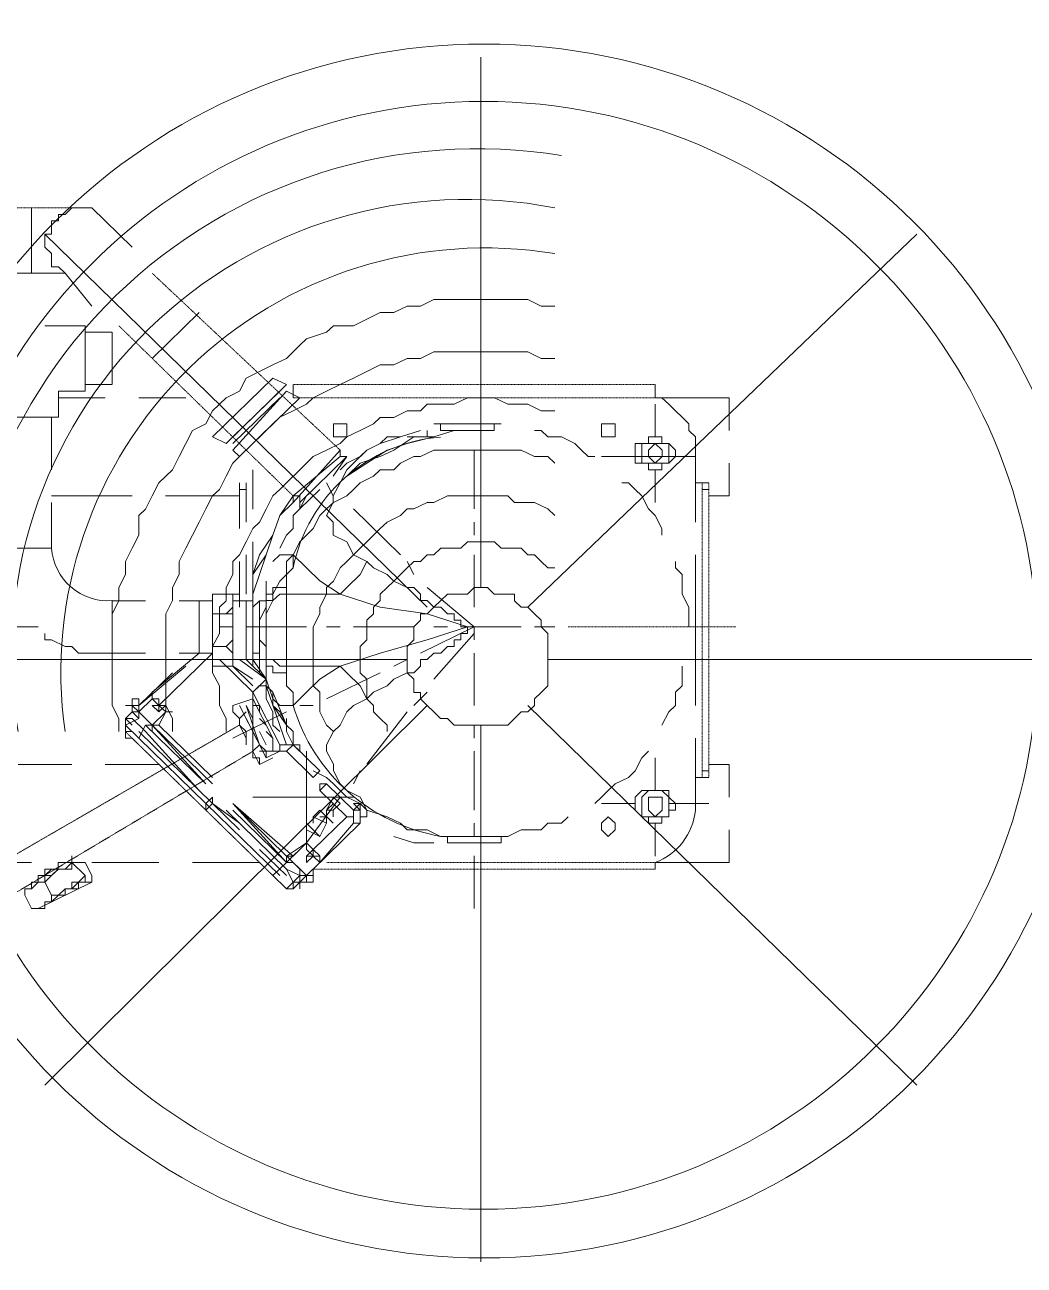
# Model space of a CAD drawing. Header units: metres. Extents: x 841183 to 1048542, y 259326 to 317714.
# Drawn here: x 1011312 to 1012052, y 308515 to 309434 of the extents above; entities that cross this region are included whole.
import ezdxf

# ---------------------------------------------------------------- set-up
doc = ezdxf.new("R2010")
doc.units = ezdxf.units.M
doc.linetypes.add('PDF_IMPORT', pattern=[1, 0.8, -0.2])
doc.layers.add('A-REFLECT DOWN', color=252, linetype='Continuous', transparency=0.6)
doc.layers.add('PDF2_Geometry', color=7, linetype='Continuous')

# ---------------------------------------------------------------- blocks, each defined once
blk = doc.blocks.new('A$C46a051ea')
at = {"layer": 'PDF2_Geometry', "lineweight": 5}
for points in [[(4279.28, 897.91), (4279.28, 504.77)], [(3991.01, 786.29), (3986.04, 786.29), (3981.07, 786.29), (3976.1, 786.29), (3971.13, 781.43), (3966.16, 781.43), (3966.16, 776.58), (3961.19, 776.58), (3961.19, 771.73), (3961.19, 766.87), (3956.22, 766.87), (3956.22, 762.02), (3956.22, 757.17), (3961.19, 752.31), (3961.19, 747.46), (3961.19, 742.6), (3966.16, 742.6), (3971.13, 737.75)], [(4020.81, 757.16), (3990.99, 786.28)], [(3956.2, 766.86), (4239.49, 490.21)], [(4314.06, 490.22), (4602.33, 766.87)], [(3971.12, 737.73), (3916.45, 737.73)], [(3991.01, 713.47), (3971.13, 737.74)], [(4333.95, 713.47), (4324.01, 713.47), (4314.07, 718.33), (4304.13, 718.33), (4289.22, 718.33), (4279.28, 718.33), (4269.34, 718.33), (4259.4, 718.33), (4244.48, 718.33), (4234.54, 713.47), (4224.6, 713.47), (4214.66, 708.62), (4204.72, 708.62), (4194.78, 703.76), (4184.84, 698.91), (4169.93, 698.91), (4164.96, 694.06), (4150.05, 689.2), (4145.08, 684.35), (4135.14, 674.64), (4125.2, 669.79), (4115.26, 664.94), (4105.32, 660.08), (4100.35, 650.38), (4090.41, 645.52), (4080.47, 635.82), (4075.5, 626.11), (4065.56, 621.25), (4060.59, 611.55), (4055.62, 601.84), (4050.65, 592.13), (4040.71, 582.43), (4035.74, 572.72), (4030.77, 563.01), (4025.8, 558.16), (4025.8, 543.6), (4020.83, 533.89), (4015.86, 524.18), (4015.86, 514.48), (4010.89, 504.77), (4010.89, 495.06), (4005.92, 485.35), (4005.92, 470.79), (4005.92, 461.09), (4005.92, 451.38), (4005.92, 441.67), (4005.92, 427.11), (4005.92, 417.41), (4010.89, 407.7), (4010.89, 397.99)], [(4035.74, 674.66), (4070.53, 708.63)], [(3986.02, 698.92), (3956.2, 698.92)], [(3986.02, 650.4), (3986.02, 698.93)], [(3986.02, 694.08), (4005.9, 694.08)], [(4005.91, 655.24), (4005.91, 694.07)], [(4333.95, 674.66), (4324.01, 674.66), (4314.07, 679.51), (4304.13, 679.51), (4294.19, 679.51), (4284.25, 679.51), (4274.31, 679.51), (4264.37, 679.51), (4254.43, 679.51), (4244.48, 679.51), (4234.54, 674.66), (4224.6, 674.66), (4214.66, 669.81), (4204.72, 669.81), (4194.78, 664.95), (4184.84, 660.1), (4174.9, 655.25), (4164.96, 650.39), (4155.02, 645.54), (4150.05, 640.68), (4140.11, 635.83), (4130.17, 630.98), (4125.2, 626.12), (4115.26, 616.42), (4110.29, 611.56), (4100.35, 601.86), (4095.38, 597), (4090.41, 587.3), (4085.44, 577.59), (4080.47, 572.73), (4075.5, 563.03), (4070.53, 553.32), (4065.56, 543.61), (4060.59, 533.91), (4055.62, 524.2), (4055.62, 514.49), (4050.65, 504.79), (4050.65, 495.08), (4045.68, 485.37), (4045.68, 475.66), (4045.68, 465.96), (4045.68, 456.25), (4045.68, 446.54), (4045.68, 436.84), (4045.68, 427.13), (4045.68, 417.42), (4050.65, 407.71), (4050.65, 398.01)], [(3986.02, 655.24), (4005.9, 655.24)], [(4080.46, 616.4), (4125.19, 660.08)], [(4135.13, 655.24), (4090.4, 611.56), (4080.46, 616.41)], [(4125.19, 660.08), (4135.13, 655.23)], [(4140.12, 645.53), (4140.12, 655.24)], [(4408.5, 655.24), (4408.5, 645.53)], [(3921.41, 630.98), (3966.14, 630.98), (3966.14, 650.39)], [(3966.14, 650.4), (3986.02, 650.4)], [(4000.95, 645.53), (3966.16, 645.53)], [(4060.58, 645.53), (4025.79, 645.53)], [(4333.95, 635.82), (4324.01, 635.82), (4314.07, 640.67), (4309.1, 640.67), (4299.16, 640.67), (4289.22, 645.52), (4279.28, 645.52), (4269.34, 645.52), (4259.4, 640.67), (4249.46, 640.67), (4239.51, 640.67), (4234.54, 635.82), (4224.6, 635.82), (4214.66, 630.96), (4204.72, 630.96), (4199.75, 626.11), (4189.81, 621.26), (4179.87, 616.4), (4174.9, 611.55), (4164.96, 606.7), (4155.02, 601.84), (4150.05, 596.99), (4145.08, 592.13), (4135.14, 582.43), (4130.17, 577.57), (4125.2, 572.72), (4120.23, 563.01), (4115.26, 553.31), (4110.29, 548.45), (4105.32, 538.75), (4100.35, 529.04), (4095.38, 524.19), (4095.38, 514.48), (4090.41, 504.77), (4090.41, 495.06), (4085.44, 490.21), (4085.44, 480.5), (4085.44, 470.8), (4080.47, 461.09), (4080.47, 451.38), (4080.47, 441.67), (4085.44, 431.97), (4085.44, 422.26), (4085.44, 417.41), (4090.41, 407.7), (4090.41, 397.99)], [(4095.36, 606.72), (4135.12, 650.4)], [(4145.08, 645.53), (4100.35, 601.84), (4095.38, 606.7)], [(4135.13, 650.4), (4145.07, 645.54)], [(4438.3, 606.72), (4438.3, 611.57), (4438.3, 616.42), (4433.33, 621.28), (4433.33, 626.13), (4428.36, 630.98), (4423.39, 635.84), (4418.42, 640.69), (4413.45, 645.54), (4408.48, 645.54)], [(4463.17, 621.26), (4463.17, 645.53), (4408.5, 645.53)], [(4408.5, 616.4), (4408.5, 640.66)], [(3961.18, 592.14), (3961.18, 630.96)], [(4294.18, 626.11), (4289.21, 626.11), (4284.24, 626.11), (4274.3, 626.11), (4264.36, 626.11), (4259.39, 626.11), (4249.45, 626.11), (4244.48, 626.11)], [(4249.43, 626.11), (4289.19, 626.11), (4289.19, 621.25)], [(4249.45, 626.11), (4249.45, 621.25)], [(4234.52, 621.27), (4219.61, 616.41), (4204.7, 611.56), (4194.76, 606.71), (4184.82, 597), (4179.85, 592.15), (4174.88, 582.44), (4169.91, 572.73), (4169.91, 567.88), (4164.94, 558.17), (4169.91, 553.32), (4169.91, 543.61), (4179.85, 538.76), (4184.82, 529.05), (4194.76, 524.2)], [(4219.63, 616.4), (4209.69, 616.4), (4204.71, 611.54), (4194.77, 606.69), (4189.8, 601.84), (4179.86, 596.98), (4174.89, 592.13)], [(4239.51, 616.4), (4224.6, 616.4)], [(4239.51, 621.27), (4239.51, 616.41)], [(4289.19, 621.27), (4249.43, 621.27)], [(4363.75, 601.84), (4358.78, 601.84), (4353.81, 606.7), (4348.83, 611.55), (4338.89, 616.41), (4328.95, 616.41), (4323.98, 621.26), (4319.01, 621.26)], [(4413.46, 611.56), (4413.46, 616.41), (4408.49, 616.41), (4403.52, 616.41), (4403.52, 611.56)], [(4418.44, 611.56), (4398.56, 611.56), (4393.59, 611.56), (4393.59, 606.7), (4393.59, 601.85), (4393.59, 597), (4398.56, 597)], [(4403.51, 611.56), (4398.54, 611.56), (4398.54, 606.7), (4398.54, 601.85), (4398.54, 597), (4403.51, 597)], [(4413.46, 597), (4418.43, 597), (4418.43, 601.86), (4418.43, 606.71), (4418.43, 611.57), (4413.46, 611.57)], [(4418.44, 597), (4423.41, 601.86), (4423.41, 606.71), (4418.44, 611.57)], [(4174.91, 601.83), (4140.12, 572.71), (4130.17, 558.15), (4125.2, 543.59), (4120.23, 529.03), (4110.29, 514.47), (4110.29, 499.91)], [(4333.95, 597), (4328.98, 601.86), (4319.04, 601.86), (4309.1, 606.71), (4304.13, 606.71), (4294.19, 606.71), (4284.25, 606.71), (4279.28, 606.71), (4269.34, 606.71), (4259.4, 606.71), (4254.43, 606.71), (4244.48, 606.71), (4234.54, 601.86), (4229.57, 601.86), (4219.63, 597), (4214.66, 592.15), (4204.72, 592.15), (4199.75, 587.3), (4189.81, 582.44), (4184.84, 577.59), (4179.87, 572.74), (4169.93, 567.88), (4164.96, 563.03), (4159.99, 558.18), (4155.02, 548.47), (4150.05, 543.62), (4145.08, 538.76), (4140.11, 529.05), (4135.14, 524.2), (4135.14, 514.49), (4130.17, 509.64), (4125.2, 499.93), (4125.2, 495.08), (4120.23, 485.37), (4120.23, 475.67), (4120.23, 470.81), (4120.23, 461.1), (4120.23, 451.4), (4120.23, 446.54), (4120.23, 436.84), (4120.23, 427.13), (4120.23, 422.28), (4125.2, 412.57), (4125.2, 402.86), (4130.17, 398.01)], [(4140.1, 572.73), (4145.07, 572.73), (4145.07, 567.87), (4179.86, 601.85)], [(4174.9, 601.86), (4174.9, 606.72), (4140.11, 567.89)], [(4179.86, 601.84), (4145.06, 567.87)], [(4169.91, 587.3), (4179.85, 601.86)], [(4174.9, 601.84), (4179.87, 601.84)], [(4274.29, 563.03), (4274.29, 606.71)], [(4438.3, 601.84), (4368.72, 601.84)], [(4438.3, 553.32), (4438.3, 606.71)], [(4110.29, 592.14), (4110.29, 563.01)], [(4398.56, 597), (4418.44, 597)], [(4403.51, 597), (4403.51, 592.15), (4408.48, 592.15), (4413.46, 592.15), (4413.46, 597)], [(4408.5, 567.87), (4408.5, 592.14)], [(4463.17, 597), (4463.17, 572.74)], [(4100.35, 548.45), (4100.35, 582.43)], [(4105.3, 582.42), (4105.3, 553.3)], [(4169.91, 572.71), (4164.94, 582.42)], [(4413.46, 543.61), (4413.46, 548.47), (4408.49, 558.17), (4403.52, 563.03), (4398.55, 572.73), (4393.58, 577.59), (4388.61, 582.44), (4383.64, 582.44)], [(4448.24, 582.42), (4438.3, 582.42)], [(4020.81, 572.71), (3961.17, 572.71)], [(4100.35, 572.71), (4045.67, 572.71)], [(4105.3, 577.58), (4100.33, 577.58)], [(4140.12, 572.73), (4140.12, 567.87), (4130.17, 558.17), (4125.2, 543.61), (4115.26, 529.04), (4110.29, 514.48), (4110.29, 499.92)], [(4155.01, 577.58), (4150.04, 572.73), (4145.07, 563.02), (4140.1, 558.17), (4140.1, 548.46), (4135.13, 543.61), (4130.16, 533.9)], [(4159.97, 577.58), (4145.06, 563.02)], [(4333.95, 558.16), (4328.98, 563.02), (4319.04, 567.87), (4314.07, 567.87), (4304.13, 567.87), (4299.16, 572.72), (4289.22, 572.72), (4284.25, 572.72), (4274.31, 572.72), (4269.34, 572.72), (4259.4, 572.72), (4254.43, 572.72), (4244.48, 567.87), (4239.51, 567.87), (4229.57, 563.02), (4224.6, 563.02), (4219.63, 558.16), (4209.69, 553.31), (4204.72, 548.46), (4199.75, 543.6), (4194.78, 538.75), (4189.81, 533.9), (4184.84, 529.04), (4179.87, 524.19), (4174.9, 519.34), (4169.93, 509.63), (4164.96, 504.77), (4164.96, 499.92), (4159.99, 490.21), (4159.99, 485.36), (4155.02, 475.65), (4155.02, 470.8), (4155.02, 461.09), (4155.02, 456.24), (4155.02, 446.53), (4155.02, 441.68), (4155.02, 431.97), (4159.99, 427.12), (4159.99, 417.41), (4159.99, 412.56), (4164.96, 402.85), (4169.93, 398)], [(4448.24, 577.58), (4443.27, 577.58)], [(4463.17, 572.71), (4448.26, 572.71)], [(3961.18, 567.88), (3961.18, 533.9), (3921.42, 533.9)], [(4145.07, 567.87), (4145.07, 563.02)], [(4219.63, 529.06), (4184.83, 563.04)], [(4274.29, 543.61), (4274.29, 553.32)], [(4110.29, 538.74), (4110.29, 509.62)], [(4333.95, 519.35), (4328.98, 519.35), (4324.01, 524.2), (4319.04, 529.06), (4314.07, 529.06), (4309.1, 533.91), (4299.16, 533.91), (4294.19, 533.91), (4289.22, 538.77), (4284.25, 538.77), (4274.31, 538.77), (4269.34, 538.77), (4264.37, 533.91), (4259.4, 533.91), (4249.46, 533.91), (4244.48, 529.06), (4239.51, 529.06), (4234.54, 524.2), (4229.57, 524.2), (4224.6, 519.35), (4219.63, 514.5), (4214.66, 509.64), (4209.69, 504.79), (4204.72, 499.94), (4204.72, 495.08), (4199.75, 490.23), (4199.75, 485.38), (4194.78, 480.52), (4194.78, 470.82), (4194.78, 465.96), (4189.81, 461.11), (4189.81, 456.25), (4189.81, 446.55), (4189.81, 441.69), (4194.78, 436.84), (4194.78, 431.99), (4194.78, 422.28), (4199.75, 417.43), (4199.75, 412.57), (4204.72, 407.72), (4209.69, 402.87), (4209.69, 398.01)], [(4100.35, 490.22), (4100.35, 524.19)], [(4105.3, 529.06), (4105.3, 499.94)], [(4120.23, 529.06), (4115.26, 514.5), (4110.29, 499.94)], [(4135.15, 504.79), (4135.15, 514.5), (4140.12, 519.35), (4140.12, 529.06), (4135.15, 529.06), (4130.17, 529.06), (4125.2, 524.21)], [(4140.12, 529.06), (4150.06, 519.35), (4160, 509.65), (4174.91, 499.94)], [(4194.78, 524.2), (4189.81, 514.49), (4179.87, 504.78), (4174.9, 499.93), (4204.72, 490.22), (4239.51, 485.37), (4269.33, 475.66)], [(4194.78, 524.19), (4199.75, 519.34), (4209.69, 514.48), (4214.66, 509.63), (4224.6, 504.78), (4229.57, 504.78), (4234.54, 499.92), (4234.54, 495.07), (4239.51, 495.07), (4244.48, 490.22), (4249.46, 490.22), (4254.43, 485.36), (4259.4, 485.36), (4259.4, 480.51), (4264.37, 480.51), (4264.37, 475.66), (4269.34, 475.66)], [(4229.57, 514.48), (4224.6, 524.19)], [(4274.29, 490.22), (4274.29, 529.05)], [(4433.34, 475.67), (4433.34, 480.52), (4433.34, 490.23), (4428.37, 499.94), (4428.37, 504.79), (4428.37, 514.5), (4423.4, 519.35), (4423.4, 524.2)], [(4438.3, 475.67), (4438.3, 529.06)], [(4120.23, 509.64), (4120.23, 504.79), (4120.23, 499.93), (4120.23, 490.23), (4115.26, 480.52), (4115.26, 475.67), (4115.26, 465.96), (4120.23, 461.1)], [(4080.46, 485.38), (4090.4, 485.38), (4095.37, 490.23), (4095.37, 495.08), (4095.37, 499.94), (4090.4, 499.94)], [(4090.4, 499.93), (4080.46, 499.93)], [(4080.46, 499.93), (4080.46, 495.08), (4080.46, 490.22), (4080.46, 485.37)], [(4100.35, 499.93), (4080.47, 499.93)], [(4110.29, 499.91), (4110.29, 451.38), (4110.29, 495.06)], [(4174.89, 499.93), (4135.13, 499.93), (4130.16, 499.93), (4125.19, 495.08), (4120.22, 495.08), (4120.22, 490.22)], [(4120.23, 499.93), (4120.23, 504.78)], [(4135.14, 504.77), (4130.17, 504.77), (4125.2, 504.77), (4125.2, 499.91), (4120.23, 499.91), (4120.23, 495.06), (4120.23, 451.38)], [(4135.13, 504.77), (4135.13, 441.67)], [(4274.29, 475.67), (4239.5, 504.79)], [(4030.75, 495.06), (4005.9, 495.06)], [(4080.46, 495.06), (4055.61, 495.06)], [(4070.52, 456.25), (4070.52, 495.08)], [(4080.46, 451.38), (4080.46, 495.06)], [(4105.3, 495.06), (4105.3, 451.38), (4105.3, 495.06), (4095.36, 495.06)], [(4095.36, 451.38), (4095.36, 495.06)], [(4105.32, 495.06), (4110.29, 495.06), (4110.29, 490.21), (4115.26, 495.06)], [(4110.27, 451.38), (4110.27, 456.23), (4115.24, 456.23), (4115.24, 451.38), (4115.24, 495.06)], [(4120.23, 495.06), (4115.26, 495.06)], [(4080.46, 485.38), (4080.46, 480.52), (4080.46, 475.67)], [(4090.4, 485.38), (4095.37, 485.38), (4095.37, 480.52), (4095.37, 475.67)], [(3951.24, 475.67), (3911.48, 475.67)], [(4080.46, 475.67), (4080.46, 470.81), (4080.46, 465.96), (4080.46, 461.11)], [(4095.36, 475.67), (4085.42, 475.67)], [(4150.06, 475.67), (4105.33, 475.67)], [(4174.9, 475.67), (4164.96, 475.67)], [(4174.9, 446.55), (4204.72, 456.25), (4239.52, 465.96), (4269.34, 475.67), (4269.34, 470.81), (4264.37, 470.81), (4264.37, 465.96), (4259.4, 465.96), (4259.4, 461.11), (4254.43, 461.11), (4249.46, 456.25), (4244.49, 456.25), (4239.52, 451.4), (4234.55, 451.4), (4234.55, 446.55), (4229.58, 441.69), (4224.61, 441.69), (4214.66, 436.84), (4209.69, 431.99), (4199.75, 427.13), (4194.78, 422.28)], [(4229.57, 475.67), (4184.84, 475.67)], [(4234.52, 456.25), (4274.28, 475.66)], [(4254.41, 475.67), (4244.47, 475.67)], [(4274.29, 470.8), (4244.47, 436.82)], [(4309.08, 475.67), (4264.35, 475.67)], [(4274.29, 465.96), (4274.29, 475.66)], [(4333.95, 475.67), (4319.04, 475.67)], [(4438.3, 417.41), (4438.3, 475.65)], [(4090.4, 461.1), (4095.37, 456.24), (4095.37, 451.39), (4095.37, 446.54), (4090.4, 446.54), (4080.46, 446.54)], [(4090.4, 461.09), (4080.46, 461.09), (4080.46, 456.23), (4080.46, 451.38), (4080.46, 446.53)], [(4090.4, 461.09), (4095.37, 465.94)], [(3822.02, 451.38), (4224.6, 451.38)], [(4030.75, 456.25), (4005.9, 456.25)], [(4035.74, 427.12), (4070.53, 456.24)], [(4055.61, 456.25), (4080.46, 456.25), (4040.7, 417.42)], [(4110.29, 427.12), (4085.44, 451.38)], [(4095.36, 451.38), (4105.3, 451.38), (4120.21, 436.82)], [(4110.29, 431.98), (4095.38, 446.55), (4095.38, 451.4)], [(4140.11, 393.14), (4140.11, 398), (4135.14, 402.85), (4130.17, 412.56), (4125.2, 417.41), (4125.2, 427.12), (4120.23, 431.97), (4120.23, 436.83), (4100.35, 451.39)], [(4110.29, 446.54), (4110.29, 456.24)], [(4115.24, 441.7), (4115.24, 451.4)], [(4135.14, 441.67), (4130.17, 441.67), (4125.2, 441.67), (4125.2, 446.52), (4120.23, 446.52), (4120.23, 451.38), (4115.26, 451.38)], [(4174.89, 446.54), (4135.13, 446.54), (4130.16, 446.54), (4125.19, 451.39), (4120.22, 451.39), (4120.22, 456.24)], [(4214.67, 446.54), (4224.61, 451.39)], [(4274.29, 417.41), (4274.29, 456.23)], [(4328.96, 451.38), (4731.54, 451.38)], [(4060.58, 446.54), (4025.79, 417.42)], [(4095.36, 446.54), (4110.27, 436.83)], [(4120.23, 441.7), (4120.23, 446.55)], [(4140.12, 417.41), (4140.12, 427.11), (4135.15, 431.97), (4135.15, 441.67)], [(4194.78, 422.27), (4189.81, 431.98), (4179.87, 441.68), (4174.9, 446.54), (4159.99, 436.83), (4150.05, 427.12), (4140.11, 417.42)], [(4164.96, 422.28), (4204.72, 441.69)], [(4413.46, 402.85), (4418.43, 412.56), (4423.4, 417.41), (4423.4, 427.12), (4428.37, 431.97), (4428.37, 441.68), (4428.37, 446.54)], [(4120.23, 436.82), (4110.29, 427.12), (4115.26, 431.97), (4120.23, 431.97)], [(4035.74, 422.28), (4035.74, 427.13), (4035.74, 422.28)], [(4110.29, 427.13), (4130.17, 388.3), (4135.14, 388.3)], [(4135.13, 388.3), (4120.22, 431.98)], [(4125.19, 427.12), (4120.22, 431.97)], [(4135.13, 402.85), (4125.19, 427.12)], [(4239.51, 427.12), (4229.57, 417.41)], [(3956.2, 135.92), (4239.49, 417.42)], [(4015.84, 407.71), (4020.81, 412.56), (4020.81, 417.42)], [(4015.84, 417.41), (4020.81, 417.41), (4020.81, 412.55)], [(4015.85, 417.41), (4020.82, 417.41), (4020.82, 412.55)], [(4025.78, 417.42), (4025.78, 422.28), (4020.81, 422.28), (4025.78, 422.28)], [(4020.81, 422.28), (4020.81, 417.42)], [(4020.81, 417.41), (4020.81, 422.26), (4020.81, 417.41), (4025.78, 412.55), (4025.78, 417.41)], [(4020.82, 422.26), (4025.79, 422.26), (4025.79, 417.41), (4020.82, 417.41)], [(4045.66, 417.42), (4040.69, 412.56), (4035.72, 417.42), (4040.69, 412.56), (4035.72, 417.42), (4040.69, 412.56)], [(4035.74, 422.28), (4040.71, 417.42)], [(4040.69, 417.41), (4045.66, 417.41)], [(4040.69, 417.41), (4040.69, 412.55)], [(4045.68, 417.42), (4045.68, 412.56), (4050.65, 412.56), (4045.68, 412.56), (4040.71, 417.42)], [(4095.36, 417.41), (4095.36, 412.55), (4095.36, 417.41), (4110.27, 422.26)], [(4100.35, 417.41), (4120.23, 378.58)], [(4105.3, 417.42), (4115.24, 388.3), (4120.21, 383.45)], [(4110.29, 422.28), (4125.2, 393.15)], [(4110.29, 417.41), (4115.26, 417.41)], [(4115.24, 412.56), (4115.24, 417.42)], [(4125.19, 417.41), (4135.13, 402.84)], [(4145.07, 417.41), (4155.01, 417.41)], [(4194.78, 422.28), (4184.84, 417.42), (4179.87, 412.57), (4174.9, 402.86), (4169.93, 398.01), (4164.96, 388.3), (4164.96, 383.45), (4169.93, 373.74), (4169.93, 368.89), (4174.9, 359.18), (4179.87, 354.33), (4189.81, 349.47), (4194.78, 339.77), (4209.69, 334.91), (4219.63, 330.06)], [(4314.06, 417.41), (4602.33, 135.9)], [(4020.81, 402.85), (4015.84, 407.71)], [(4015.85, 402.87), (4025.79, 407.72), (4025.79, 412.58)], [(4015.85, 407.72), (4015.85, 402.87)], [(4015.85, 402.85), (4015.85, 407.71)], [(4025.78, 412.56), (4020.81, 412.56), (4025.78, 407.71)], [(4020.82, 412.56), (4025.79, 412.56), (4035.73, 402.86), (4025.79, 412.56), (4035.73, 402.86)], [(4035.74, 398.01), (4035.74, 402.87), (4045.68, 412.57)], [(4045.68, 412.56), (4035.74, 402.85), (4035.74, 398)], [(4035.74, 402.86), (4040.71, 402.86), (4045.68, 412.56), (4050.65, 412.56)], [(4095.36, 412.56), (4100.33, 407.71)], [(4095.36, 393.14), (4135.12, 412.56)], [(4100.35, 402.87), (4100.35, 407.72), (4105.32, 412.58)], [(4105.3, 407.72), (4110.27, 398.02)], [(4120.23, 402.85), (4115.26, 407.71)], [(4135.13, 407.72), (4135.13, 402.87)], [(4224.58, 412.56), (4194.76, 373.74)], [(4020.81, 393.14), (4015.84, 393.14), (4015.84, 398)], [(4015.85, 402.87), (4015.85, 398.01), (4020.82, 398.01)], [(4025.79, 393.14), (4015.85, 402.85)], [(4025.78, 393.15), (4030.75, 402.85), (4035.72, 402.85)], [(4030.75, 402.85), (4075.48, 359.17)], [(4070.52, 354.33), (4030.76, 398.01)], [(4035.74, 402.85), (4030.77, 402.85)], [(4080.46, 359.17), (4035.73, 402.85)], [(4080.46, 364.04), (4040.7, 402.87)], [(4100.33, 402.87), (4105.3, 398.01), (4105.3, 393.16)], [(4100.35, 402.85), (4105.32, 393.15)], [(4120.23, 378.59), (4110.29, 398.01)], [(4120.23, 388.3), (4115.26, 398.01)], [(4125.19, 388.29), (4125.19, 393.14), (4120.22, 398)], [(4135.13, 398.01), (4140.1, 388.31), (4135.13, 398.01), (4135.13, 402.87)], [(4135.15, 398.01), (4140.12, 388.3), (4140.12, 393.16)], [(4274.29, 393.14), (4274.29, 402.85)], [(4279.28, 402.85), (4279.28, 4.86)], [(4080.47, 349.47), (4075.5, 344.62), (4025.8, 393.16)], [(4105.3, 388.3), (4105.3, 393.16)], [(4110.29, 383.43), (4115.26, 388.29)], [(4125.19, 388.3), (4125.19, 383.45)], [(4130.16, 388.29), (4130.16, 383.43), (4135.13, 383.43), (4140.1, 388.29)], [(4159.97, 368.88), (4140.09, 388.3)], [(4145.07, 383.43), (4140.1, 388.29)], [(4140.12, 393.14), (4140.12, 388.29)], [(4145.07, 388.3), (4145.07, 383.45)], [(4115.24, 378.59), (4110.27, 378.59)], [(4115.26, 373.73), (4110.29, 383.43), (4110.29, 378.58)], [(4115.24, 383.43), (4120.21, 383.43)], [(4115.24, 378.58), (4115.24, 373.72), (4125.18, 378.58)], [(4130.17, 383.45), (4120.23, 378.59), (4120.23, 383.45)], [(4120.23, 383.43), (4130.17, 383.43)], [(4135.13, 383.46), (4155.01, 364.04), (4159.98, 368.89)], [(4135.15, 305.78), (4150.06, 315.49), (4150.06, 310.64), (4150.06, 315.49), (4150.06, 383.44)], [(4274.29, 339.75), (4274.29, 383.43)], [(4363.75, 344.62), (4368.72, 349.47), (4373.69, 354.33), (4378.66, 359.18), (4388.6, 364.03), (4393.57, 368.89), (4398.54, 378.6), (4403.51, 383.45)], [(4408.5, 354.33), (4408.5, 378.6)], [(3976.08, 373.72), (3936.32, 373.72)], [(4040.69, 373.72), (4000.93, 373.72)], [(4155.01, 368.88), (4164.95, 364.03), (4169.92, 359.17), (4174.89, 354.32), (4179.86, 349.47), (4189.81, 344.61), (4194.78, 339.76)], [(4189.8, 368.88), (4184.83, 359.17)], [(4443.28, 368.88), (4448.25, 368.88)], [(4463.17, 373.72), (4448.26, 373.72)], [(4463.17, 349.46), (4463.17, 373.73)], [(4159.99, 359.17), (4164.96, 359.17), (4159.99, 359.17), (4164.96, 359.17), (4159.99, 354.32)], [(4184.84, 339.75), (4164.96, 359.16)], [(4438.3, 364.04), (4448.24, 364.04)], [(4080.46, 344.62), (4080.46, 349.47)], [(4184.84, 349.46), (4110.29, 349.46)], [(4174.9, 349.46), (4150.05, 315.49)], [(4184.83, 339.76), (4184.83, 334.91), (4179.86, 334.91), (4159.98, 354.32)], [(4169.93, 349.46), (4164.96, 339.75), (4169.93, 344.6)], [(4169.91, 349.46), (4174.88, 344.61)], [(4418.44, 354.33), (4398.56, 354.33), (4393.59, 349.48), (4393.59, 344.62), (4393.59, 339.77), (4398.56, 334.92)], [(4403.51, 354.33), (4398.54, 349.48), (4398.54, 344.62), (4398.54, 339.77), (4398.54, 334.92), (4403.51, 334.92)], [(4413.46, 354.33), (4408.49, 354.33), (4403.52, 354.33)], [(4413.46, 334.91), (4418.43, 334.91), (4418.43, 339.76), (4418.43, 344.62), (4418.43, 349.47), (4413.46, 354.32)], [(4418.44, 334.91), (4418.44, 339.76), (4423.41, 339.76), (4423.41, 344.62), (4418.44, 349.47), (4418.44, 354.32)], [(4130.17, 291.23), (4075.5, 344.62)], [(4080.47, 344.6), (4075.5, 339.75), (4075.5, 344.6)], [(4100.35, 325.2), (4080.47, 344.61)], [(4100.35, 330.04), (4080.47, 344.6)], [(4095.37, 344.62), (4135.13, 300.94), (4135.13, 305.79)], [(4140.12, 305.78), (4095.38, 344.61)], [(4169.91, 334.9), (4169.91, 339.75), (4174.88, 344.6)], [(4184.83, 344.62), (4189.8, 344.62), (4184.83, 339.77)], [(4189.8, 339.75), (4184.83, 344.6), (4189.8, 339.75), (4189.8, 344.6)], [(4184.84, 344.62), (4189.81, 344.62)], [(4184.84, 344.62), (4189.81, 344.62)], [(4184.84, 344.62), (4189.81, 344.62)], [(4184.84, 344.62), (4189.81, 344.62)], [(4184.84, 344.62), (4189.81, 344.62)], [(4189.8, 344.62), (4194.77, 339.77), (4194.77, 334.91), (4189.8, 334.91), (4189.8, 330.06)], [(4189.8, 339.75), (4189.8, 334.89), (4189.8, 330.04), (4189.8, 334.89), (4194.77, 334.89), (4194.77, 339.75), (4189.8, 344.6)], [(4393.57, 344.62), (4368.72, 344.62)], [(4448.24, 344.62), (4418.42, 344.62)], [(4135.13, 296.07), (4090.4, 339.75)], [(4095.36, 339.75), (4135.12, 300.92)], [(4164.95, 330.06), (4155.01, 334.91), (4159.98, 339.76)], [(4155.01, 310.65), (4179.86, 334.91)], [(4155.01, 330.04), (4155.01, 334.89)], [(4169.91, 330.04), (4159.97, 339.75)], [(4159.97, 339.75), (4169.91, 330.04)], [(4164.96, 330.06), (4164.96, 334.91), (4159.99, 334.91)], [(4169.93, 339.75), (4164.96, 339.75), (4164.96, 334.9)], [(4164.96, 330.04), (4164.96, 334.89)], [(4184.84, 330.04), (4189.81, 330.04), (4189.81, 334.89), (4189.81, 339.75), (4184.84, 339.75)], [(4254.42, 320.36), (4294.18, 320.36), (4299.15, 320.36), (4309.09, 325.21), (4314.06, 325.21), (4324, 325.21), (4328.97, 330.06), (4338.91, 330.06), (4343.88, 334.92)], [(4398.56, 334.91), (4418.44, 334.91)], [(4403.51, 334.91), (4403.51, 330.06), (4408.48, 330.06), (4413.46, 330.06), (4413.46, 334.91)], [(4160, 320.34), (4150.06, 325.2), (4150.06, 330.05)], [(4150.06, 330.04), (4160, 320.33)], [(4164.94, 330.06), (4159.97, 320.36), (4155, 325.21)], [(4189.81, 330.04), (4184.84, 330.04), (4159.99, 300.92)], [(4164.96, 305.78), (4189.81, 330.05)], [(4219.63, 330.04), (4224.6, 325.19), (4234.54, 325.19), (4239.51, 325.19), (4249.45, 320.33), (4259.39, 320.33), (4264.36, 320.33), (4269.33, 320.33)], [(4274.29, 320.36), (4274.29, 330.06)], [(4408.5, 305.78), (4408.5, 330.05)], [(4135.13, 305.78), (4140.1, 305.78), (4150.04, 315.49)], [(4150.06, 315.49), (4135.15, 300.93)], [(4214.67, 320.36), (4229.58, 315.5), (4244.49, 315.5)], [(4254.41, 320.36), (4254.41, 315.5)], [(4294.18, 315.49), (4254.42, 315.49)], [(4294.18, 320.36), (4294.18, 315.5)], [(3976.08, 305.79), (3976.08, 300.94), (3981.05, 300.94)], [(3976.08, 305.78), (3976.08, 300.92)], [(4150.06, 291.23), (4135.15, 305.79)], [(4155.01, 305.78), (4159.98, 300.92), (4155.01, 305.78), (4150.04, 300.92), (4155.01, 305.78), (4159.98, 305.78)], [(4150.06, 310.65), (4155.03, 305.79)], [(4150.06, 300.94), (4150.06, 305.79)], [(4155.03, 305.78), (4150.06, 305.78), (4150.06, 300.92)], [(4159.98, 305.79), (4155.01, 310.65), (4155.01, 305.79)], [(4155.01, 296.07), (4164.95, 305.78)], [(4159.97, 305.78), (4159.97, 300.92)], [(4274.29, 266.97), (4274.29, 305.79)], [(3946.25, 300.94), (3901.52, 300.94)], [(3946.25, 281.52), (3946.25, 286.37), (3951.22, 286.37), (3951.22, 291.22), (3956.19, 291.22), (3956.19, 296.08), (3961.16, 296.08), (3966.13, 296.08), (3966.13, 300.93), (3971.1, 300.93), (3976.07, 300.93)], [(3946.25, 286.36), (3951.22, 286.36), (3951.22, 291.21), (3956.19, 291.21), (3961.16, 296.06), (3966.13, 296.06), (3966.13, 300.92), (3971.1, 300.92), (3976.07, 300.92)], [(3966.13, 296.08), (3961.16, 291.22), (3956.19, 291.22), (3956.19, 286.37), (3951.22, 286.37), (3946.25, 281.52), (3951.22, 286.37), (3956.19, 286.37)], [(3961.17, 276.65), (3956.2, 286.36), (3961.17, 291.21), (3966.14, 296.06), (3971.11, 296.06), (3976.08, 296.06), (3976.08, 300.92)], [(3966.14, 296.07), (3971.11, 296.07), (3976.08, 300.92), (3981.05, 300.92)], [(3976.08, 300.93), (3986.02, 291.23), (3986.02, 286.37)], [(3981.07, 300.94), (3986.04, 300.94)], [(3991.01, 291.23), (3986.04, 300.93)], [(4040.69, 300.94), (3990.99, 300.94)], [(4115.24, 300.94), (4065.54, 300.94)], [(4125.19, 291.23), (4135.13, 300.94), (4140.1, 300.94)], [(4145.07, 291.22), (4135.13, 296.07), (4140.1, 286.36)], [(4150.03, 291.23), (4159.97, 300.94), (4150.03, 291.23), (4145.06, 286.38)], [(4150.04, 291.23), (4145.07, 291.23), (4145.07, 296.08)], [(4155.01, 291.23), (4155.01, 296.08), (4155.01, 291.23), (4155.01, 286.37)], [(4408.5, 300.94), (4408.5, 296.08)], [(3951.24, 266.97), (3991, 286.38)], [(3961.18, 271.81), (3966.15, 276.66), (3971.12, 281.51), (3976.09, 281.51), (3981.06, 281.51), (3981.06, 286.37), (3986.03, 286.37)], [(3976.08, 281.52), (3976.08, 286.37), (3981.05, 286.37), (3986.02, 291.22)], [(3990.99, 286.36), (3986.02, 286.36), (3981.05, 286.36), (3976.08, 281.5)], [(3986.02, 286.36), (3990.99, 286.36), (3990.99, 291.21)], [(3991.01, 286.36), (3991.01, 291.21)], [(4125.19, 291.23), (4135.13, 281.52)], [(4140.12, 281.52), (4135.15, 281.52), (4130.17, 286.37)], [(4145.07, 286.37), (4145.07, 291.23), (4135.13, 281.52)], [(4140.12, 286.37), (4140.12, 281.52), (4145.09, 286.37)], [(4140.12, 286.36), (4140.12, 281.5)], [(4145.09, 291.23), (4150.06, 291.23), (4155.03, 291.23)], [(4150.06, 286.36), (4145.09, 286.36), (4150.06, 286.36), (4150.06, 291.21)], [(4155.01, 286.36), (4150.04, 286.36)], [(3976.07, 281.53), (3971.1, 281.53), (3971.1, 276.67), (3966.13, 276.67), (3961.16, 276.67), (3961.16, 271.82), (3956.19, 271.82), (3956.19, 266.97), (3951.22, 266.97), (3946.25, 266.97), (3941.28, 276.67)], [(3946.27, 281.53), (3941.3, 281.53), (3941.3, 276.67), (3941.3, 281.53)], [(3941.3, 281.52), (3946.27, 281.52)], [(3961.17, 276.66), (3961.17, 271.81), (3956.2, 271.81), (3956.2, 266.95)], [(3961.18, 276.67), (3966.15, 276.67), (3971.12, 281.53), (3976.09, 281.53)], [(3956.21, 266.97), (3951.24, 266.97), (3946.27, 266.97)], [(3956.2, 266.97), (3956.2, 271.82), (3961.17, 271.82)]]:
    blk.add_lwpolyline(points, dxfattribs=at)
at = {"layer": 'PDF2_Geometry', "linetype": 'PDF_IMPORT', "lineweight": 5, "ltscale": 0.023814}
for points in [[(3991.01, 786.29), (3836.94, 786.29)], [(4408.5, 655.24), (4140.11, 655.24)], [(4408.5, 645.53), (4140.11, 645.53)], [(4408.5, 296.07), (4155.02, 296.07)], [(4408.5, 300.94), (4164.95, 300.94)]]:
    blk.add_lwpolyline(points, dxfattribs=at)
at = {"layer": 'PDF2_Geometry', "lineweight": 5}
for points in [[(3946.25, 786.27), (3946.25, 737.73)], [(4095.38, 616.42), (4130.17, 650.4)], [(4095.38, 611.55), (4130.17, 645.53)], [(4095.38, 611.55), (4130.17, 645.53)], [(4174.9, 616.4), (4179.87, 616.4), (4179.87, 621.25), (4179.87, 626.1), (4174.9, 626.1), (4169.93, 626.1), (4169.93, 621.25), (4169.93, 616.4)], [(4373.69, 616.4), (4378.66, 616.4), (4378.66, 621.25), (4378.66, 626.1), (4373.69, 626.1), (4368.72, 626.1), (4368.72, 621.25), (4368.72, 616.4)], [(4179.87, 587.29), (4194.78, 597), (4209.69, 606.71), (4224.6, 611.56), (4244.48, 616.41), (4259.39, 621.27), (4244.48, 616.41), (4229.57, 616.41), (4214.66, 606.71), (4204.72, 601.85), (4189.81, 597)], [(4408.5, 597), (4413.47, 601.86), (4413.47, 606.71), (4408.5, 611.57), (4403.53, 606.71), (4403.53, 601.86)], [(4328.96, 451.38), (4328.96, 456.23), (4328.96, 461.08), (4328.96, 465.94), (4328.96, 470.79), (4323.99, 475.64), (4323.99, 480.5), (4319.02, 485.35), (4314.05, 490.21), (4309.08, 490.21), (4304.11, 495.06), (4304.11, 499.91), (4299.14, 499.91), (4294.17, 499.91), (4289.2, 499.91), (4284.23, 504.77), (4279.26, 504.77), (4274.29, 504.77), (4269.32, 499.91), (4264.35, 499.91), (4259.38, 499.91), (4254.41, 499.91), (4249.44, 495.06), (4244.47, 490.21), (4239.5, 485.35), (4234.53, 485.35), (4234.53, 480.5), (4229.56, 475.64), (4229.56, 470.79), (4229.56, 465.94), (4224.59, 461.08), (4224.59, 456.23), (4224.59, 451.38), (4224.59, 446.52), (4224.59, 441.67), (4229.56, 436.82), (4229.56, 431.96), (4229.56, 427.11), (4234.53, 427.11), (4234.53, 422.26), (4239.5, 417.4), (4244.47, 412.55), (4249.44, 407.7), (4254.41, 407.7), (4259.38, 402.84), (4264.35, 402.84), (4269.32, 402.84), (4274.29, 402.84), (4279.26, 402.84), (4284.23, 402.84), (4289.2, 402.84), (4294.17, 402.84), (4299.14, 402.84), (4304.11, 407.7), (4309.08, 412.55), (4314.05, 412.55), (4319.02, 417.4), (4319.02, 422.26), (4323.99, 427.11), (4328.96, 431.96), (4328.96, 436.82), (4328.96, 441.67), (4328.96, 446.52)], [(4095.36, 495.06), (4095.36, 451.38)], [(4095.36, 451.38), (4095.36, 495.06)], [(4095.36, 490.22), (4095.36, 456.25)], [(4105.32, 451.38), (4110.29, 451.38)], [(4120.23, 436.82), (4110.29, 451.38)], [(4050.64, 441.67), (4025.79, 417.41)], [(4120.23, 436.84), (4120.23, 431.98)], [(4120.23, 431.97), (4120.23, 436.83)], [(4125.2, 427.13), (4120.23, 431.98)], [(4125.19, 422.26), (4125.19, 427.12)], [(4035.73, 422.27), (4025.79, 412.56)], [(4035.72, 417.42), (4040.69, 412.56)], [(4040.71, 417.42), (4035.74, 422.28)], [(4040.71, 422.28), (4035.74, 422.28)], [(4040.71, 417.41), (4035.74, 417.41)], [(4040.69, 417.42), (4040.69, 422.28)], [(4045.66, 417.41), (4040.69, 417.41)], [(4045.66, 417.41), (4040.69, 417.41)], [(4105.32, 417.43), (4110.29, 407.72)], [(4015.84, 407.72), (4020.81, 407.72)], [(4020.81, 407.72), (4030.75, 398.01)], [(4025.79, 412.58), (4025.79, 407.72)], [(4050.65, 412.56), (4045.68, 412.56)], [(4025.79, 398.01), (4080.46, 344.62)], [(4035.72, 402.85), (4030.75, 402.85)], [(4035.74, 402.85), (4075.5, 359.17)], [(4135.13, 398), (4135.13, 402.85)], [(4135.15, 388.3), (4140.12, 388.3)], [(4145.09, 388.3), (4140.12, 388.3)], [(4159.98, 368.89), (4155.01, 364.04)], [(4164.94, 359.17), (4159.97, 359.17), (4159.97, 354.32), (4159.97, 359.17)], [(4408.5, 334.91), (4413.47, 339.76), (4413.47, 344.62), (4413.47, 349.47), (4408.5, 349.47), (4403.53, 349.47), (4403.53, 344.62), (4403.53, 339.76)], [(4095.37, 344.61), (4135.13, 305.78)], [(4189.81, 344.62), (4184.84, 344.62)], [(4189.81, 344.62), (4184.84, 344.62)], [(4189.8, 344.6), (4189.8, 339.75)], [(4184.83, 330.06), (4184.83, 334.91), (4179.86, 334.91), (4184.83, 334.91)], [(4373.69, 320.36), (4378.66, 325.21), (4378.66, 330.06), (4373.69, 334.92), (4368.72, 330.06), (4368.72, 325.21)], [(4150.04, 315.5), (4155.01, 310.65)], [(4115.25, 310.64), (4135.13, 291.23)], [(4140.1, 305.78), (4135.13, 305.78)], [(4155.03, 310.63), (4150.06, 305.78)], [(4150.06, 305.79), (4150.06, 300.94)], [(4140.1, 300.94), (4135.13, 300.94)], [(4150.06, 291.23), (4140.12, 300.94)], [(3946.25, 286.37), (3946.25, 281.52)], [(4140.1, 286.36), (4145.07, 286.36), (4145.07, 281.5), (4145.07, 286.36)], [(4150.04, 291.21), (4150.04, 286.36), (4155.01, 286.36), (4150.04, 286.36)], [(4155.01, 286.37), (4155.01, 291.23)]]:
    blk.add_lwpolyline(points, close=True, dxfattribs=at)
at = {"layer": 'PDF2_Geometry', "linetype": 'PDF_IMPORT', "lineweight": 5, "ltscale": 0.025059}
blk.add_lwpolyline([(4174.9, 606.72), (4035.74, 737.74)], dxfattribs=at)
at = {"layer": 'PDF2_Geometry', "linetype": 'PDF_IMPORT', "lineweight": 5, "ltscale": 0.0233}
for points in [[(4140.12, 572.71), (4010.89, 698.92)], [(4020.81, 393.14), (4130.17, 286.36), (4015.84, 397.99)]]:
    blk.add_lwpolyline(points, dxfattribs=at)
at = {"layer": 'PDF2_Geometry', "linetype": 'PDF_IMPORT', "lineweight": 5, "ltscale": 0.030233}
for points in [[(4443.28, 364.04), (4443.28, 582.43)], [(4448.24, 582.42), (4448.24, 364.02)]]:
    blk.add_lwpolyline(points, dxfattribs=at)
at = {"layer": 'PDF2_Geometry', "lineweight": 5}
for points in [[(3956.2, 470.8), (3956.2, 465.94), (3961.17, 465.94), (3971.11, 461.09), (3976.08, 461.09), (3981.05, 456.24), (3986.02, 456.24), (3990.99, 456.24), (3995.96, 456.24), (4005.91, 456.25), (4005.91, 495.08, -0.414371), (3961.18, 533.9)], [(4120.23, 451.38), (4120.23, 436.82), (4125.19, 422.28), (4130.16, 417.42), (4135.13, 417.42), (4140.1, 417.42, 0.284455), (4249.45, 320.36)], [(4463.17, 325.21), (4463.17, 300.94), (4408.5, 300.94, 0.282088), (4438.3, 339.75), (4438.3, 393.14)]]:
    blk.add_lwpolyline(points, format="xyb", dxfattribs=at)
at = {"layer": 'PDF2_Geometry', "linetype": 'PDF_IMPORT', "lineweight": 5, "ltscale": 0.021433}
blk.add_lwpolyline([(4468.13, 475.67), (4343.88, 475.67)], dxfattribs=at)
at = {"layer": 'PDF2_Geometry', "linetype": 'PDF_IMPORT', "lineweight": 5}
for points in [[(3841.89, 223.27), (4110.29, 383.43), (4110.29, 427.12)], [(4155.01, 286.36), (4145.07, 286.36)]]:
    blk.add_lwpolyline(points, dxfattribs=at)
at = {"layer": 'PDF2_Geometry', "linetype": 'PDF_IMPORT', "lineweight": 5, "ltscale": 0.02232}
blk.add_lwpolyline([(4100.35, 402.85), (3831.97, 247.54)], dxfattribs=at)
at = {"layer": 'PDF2_Geometry', "lineweight": 5}
for centre, radius in [((4281.68, 457.75), 449.92), ((4281.2, 454.54), 410.6)]:
    blk.add_circle(centre, radius, dxfattribs=at)
for centre, radius, start, end in [((4276.77, 446.26), 383.9, 80.68528, 187.9553), ((4269.12, 454.96), 337.61, 78.9288, 189.71178), ((4282.44, 442.14), 314.42, 80.5717, 188.06888), ((4259.29, 495.19), 121.6, 94.64222, 168.55341)]:
    blk.add_arc(centre, radius, start, end, dxfattribs=at)
blk = doc.blocks.new('A$C73141abc')
blk.add_blockref('A$C46a051ea', (-2778.28, -1271.63))
blk = doc.blocks.new('A$C10b3fa2f')
at = {"layer": 'A-REFLECT DOWN'}
h = blk.add_hatch(dxfattribs=at)
h.set_pattern_fill('AR-HBONE', color=256, scale=75, style=0)
h.set_pattern_definition([(45, (-872853.3, -501345.44), (0, 424.26407), [900, -300]), (135, (-872641.16, -501133.3), (3e-14, 424.26407), [900, -300])])
h.paths.add_polyline_path([(-40951.93, -7637.12), (-40445.08, -7637.12), (-40278.23, -7926.12), (-40445.08, -8215.11), (-40951.93, -8215.11), (-41118.78, -7926.12)])
edge = h.paths.add_edge_path()
edge.add_line((-40250.58, -6912.74), (-42275.58, -6912.74))
edge.add_line((-42275.58, -6912.74), (-42275.58, -105.8))
edge.add_line((-42275.58, -105.8), (-42275.58, 38.86))
edge.add_line((-42275.58, 38.86), (-43125.01, 38.86))
edge.add_line((-43125.01, 38.86), (-43125.01, -30517.08))
edge.add_line((-43125.01, -30517.08), (-43000.01, -30517.08))
edge.add_line((-43000.01, -30517.08), (-43000.01, -32386.12))
edge.add_line((-43000.01, -32386.12), (-6450.02, -32386.12))
edge.add_arc((-6450.02, -25886.12), 6500, 270, 360)
edge.add_line((49.98, -25886.12), (49.98, -22117.49))
edge.add_line((49.98, -22117.49), (-3025.43, -22117.49))
edge.add_line((-3025.43, -22117.49), (-3025.43, -31367.49))
edge.add_line((-3025.43, -31367.49), (-37875.58, -31367.27))
edge.add_line((-37875.58, -31367.27), (-37875.58, -22117.49))
edge.add_line((-37875.58, -22117.49), (-40250.58, -22117.49))
edge.add_line((-40250.58, -22117.49), (-40250.58, -6912.74))

msp = doc.modelspace()

# ---------------------------------------------------------------- block references
at = {"color": 2}
msp.add_blockref('A$C10b3fa2f', (1038100.45, 311684.01, -215.99), dxfattribs=at)

# ---------------------------------------------------------------- next in the draw order: block references
msp.add_blockref('A$C73141abc', (1010148.78, 309783.85, -104.57))

doc.saveas('drawing.dxf')
